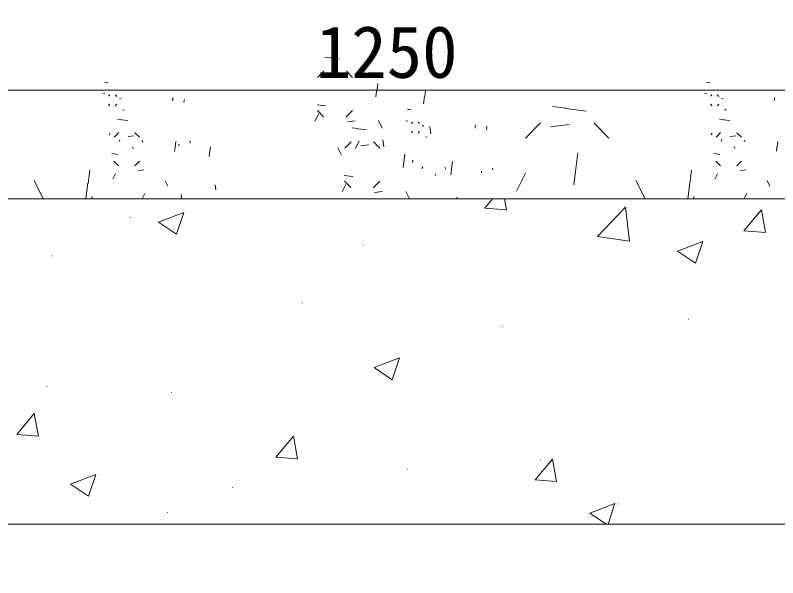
# Model space of a CAD drawing. Units: millimetres, scale not verified. Extents: x -840 to 840, y -594 to 594.
# Drawn here: x 43.3 to 212.2, y -34.6 to 90 of the extents above; entities that cross this region are included whole.
import ezdxf
from ezdxf.enums import TextEntityAlignment as Align

# ---------------------------------------------------------------- set-up
doc = ezdxf.new("R2010")
doc.units = ezdxf.units.MM
doc.header["$LTSCALE"] = 2
doc.layers.add('0-6_躯体', color=134, linetype='Continuous', lineweight=5)
doc.layers.add('0-D_寸法線', color=7, linetype='Continuous', lineweight=5)
doc.styles.add('ＭＳ ゴシック', font='')
doc.styles.get('ＭＳ ゴシック').set_extended_font_data('MS Gothic')

msp = doc.modelspace()

# ---------------------------------------------------------------- linework, layer by layer
at = {"layer": '0-6_躯体'}
for p, q in [((113.122, 80.55), (111.866, 80.707)), ((115.031, 80.274), (113.132, 80.511)), ((111.646, 77.616), (110.235, 76.204)), ((115.495, 76.955), (113.779, 76.741)), ((118.002, 76.195), (116.621, 77.577)), ((63.426, 75.092), (63.125, 75.13)), ((63.877, 75.027), (63.422, 75.084)), ((123.562, 74.856), (123.347, 73.137)), ((196.762, 75.099), (196.461, 75.136)), ((197.213, 75.034), (196.758, 75.09)), ((123.322, 73.144), (123.165, 71.888)), ((133.981, 72.019), (134.133, 73.235)), ((62.705, 72.605), (63.16, 72.548)), ((64.252, 72.349), (63.914, 72.011)), ((65.774, 72.009), (65.443, 72.34)), ((66.748, 71.514), (66.337, 71.463)), ((78.147, 71.32), (78.109, 71.019)), ((78.204, 71.728), (78.152, 71.316)), ((80.642, 70.642), (80.693, 71.054)), ((80.7, 71.05), (80.736, 71.341)), ((133.741, 70.322), (133.955, 72.041)), ((196.041, 72.611), (196.496, 72.555)), ((197.584, 72.349), (197.246, 72.011)), ((199.106, 72.009), (198.775, 72.34)), ((200.084, 71.531), (199.673, 71.479)), ((211.441, 71.318), (211.403, 71.017)), ((211.498, 71.726), (211.447, 71.315)), ((63.908, 70.253), (64.239, 69.922)), ((65.43, 69.912), (65.768, 70.251)), ((110.141, 70.162), (112.04, 69.925)), ((165.306, 69.392), (162.313, 69.766)), ((169.764, 68.747), (165.241, 69.312)), ((197.24, 70.253), (197.571, 69.922)), ((198.762, 69.912), (199.1, 70.251)), ((67.069, 68.977), (67.477, 69.027)), ((110.491, 68.171), (109.667, 66.522)), ((110.21, 68.863), (111.591, 67.482)), ((116.564, 67.442), (117.977, 68.855)), ((130.489, 69.074), (130.188, 69.112)), ((130.94, 69.009), (130.486, 69.066)), ((200.405, 68.993), (200.812, 69.044)), ((66.853, 66.838), (65.944, 66.952)), ((68.19, 66.645), (66.815, 66.816)), ((116.836, 66.362), (118.537, 66.575)), ((124.569, 64.969), (123.741, 66.624)), ((129.769, 66.587), (130.224, 66.53)), ((131.312, 66.324), (130.973, 65.986)), ((132.834, 65.984), (132.503, 66.315)), ((159.628, 66.127), (156.267, 62.765)), ((174.765, 62.745), (171.476, 66.034)), ((200.189, 66.845), (199.279, 66.959)), ((201.526, 66.651), (200.151, 66.823)), ((119.147, 64.885), (117.89, 65.042)), ((121.056, 64.61), (119.157, 64.847)), ((130.968, 64.228), (131.298, 63.897)), ((132.49, 63.887), (132.828, 64.226)), ((133.812, 65.506), (133.401, 65.454)), ((135.3, 63.701), (135.099, 65.311)), ((145.169, 65.293), (145.131, 64.992)), ((145.226, 65.702), (145.174, 65.29)), ((147.664, 64.616), (147.716, 65.027)), ((147.722, 65.024), (147.758, 65.315)), ((165.949, 65.757), (161.863, 65.246)), ((64.316, 63.836), (64.118, 63.441)), ((66.189, 63.981), (65.168, 62.96)), ((69.54, 63.247), (68.298, 63.091)), ((70.79, 62.953), (69.79, 63.953)), ((134.133, 62.968), (134.54, 63.019)), ((197.651, 63.859), (197.454, 63.464)), ((199.521, 63.981), (198.5, 62.96)), ((202.876, 63.263), (201.634, 63.108)), ((204.122, 62.953), (203.122, 63.953)), ((66.263, 61.997), (66.46, 62.392)), ((69.222, 60.853), (69.42, 60.457)), ((71.576, 61.894), (71.377, 62.291)), ((78.868, 61.995), (78.713, 60.751)), ((79.498, 61.424), (79.545, 61.047)), ((82.04, 61.739), (81.992, 62.124)), ((86.411, 59.954), (86.521, 60.834)), ((117.671, 61.951), (116.259, 60.54)), ((118.618, 60.493), (119.442, 62.142)), ((121.52, 61.291), (119.804, 61.076)), ((124.027, 60.531), (122.646, 61.912)), ((124.685, 62.39), (124.882, 60.814)), ((199.598, 62.02), (199.795, 62.415)), ((202.545, 60.877), (202.743, 60.48)), ((204.899, 61.918), (204.701, 62.314)), ((212.162, 61.994), (212.007, 60.749)), ((64.65, 59.325), (66.025, 59.154)), ((78.696, 60.768), (78.582, 59.859)), ((86.235, 58.713), (86.391, 59.957)), ((114.741, 60.623), (115.569, 58.968)), ((129.587, 59.192), (129.372, 57.473)), ((167.911, 59.466), (167.399, 55.372)), ((197.986, 59.332), (199.36, 59.16)), ((211.99, 60.767), (211.877, 59.857)), ((65.15, 57.647), (66.149, 56.647)), ((69.749, 56.617), (70.772, 57.64)), ((129.347, 57.48), (129.19, 56.223)), ((131.379, 57.835), (131.182, 57.44)), ((140.006, 56.355), (140.158, 57.57)), ((198.482, 57.647), (199.482, 56.647)), ((203.081, 56.617), (204.104, 57.64)), ((70.523, 55.581), (71.754, 55.735)), ((133.325, 55.995), (133.523, 56.39)), ((138.627, 55.893), (138.429, 56.29)), ((139.765, 54.658), (139.98, 56.377)), ((149.063, 55.739), (149.014, 56.124)), ((203.859, 55.597), (205.089, 55.751)), ((59.433, 52.735), (59.795, 55.629)), ((65.474, 54.858), (64.877, 53.664)), ((116.166, 54.498), (118.065, 54.26)), ((136.273, 54.852), (136.471, 54.455)), ((146.52, 55.425), (146.567, 55.047)), ((156.261, 54.966), (154.299, 51.039)), ((167.342, 55.413), (166.969, 52.42)), ((192.728, 52.734), (193.089, 55.628)), ((198.809, 54.881), (198.213, 53.688)), ((49.411, 49.441), (47.439, 53.383)), ((58.935, 49.291), (59.368, 52.762)), ((77.084, 52.116), (76.485, 53.314)), ((87.734, 51.27), (87.589, 52.435)), ((116.516, 52.507), (115.692, 50.858)), ((116.235, 53.199), (117.616, 51.818)), ((122.589, 51.777), (124.002, 53.191)), ((182.734, 49.464), (180.762, 53.407)), ((192.229, 49.291), (192.663, 52.761)), ((210.408, 52.139), (209.808, 53.338)), ((122.861, 50.698), (124.561, 50.91)), ((130.594, 49.305), (129.766, 50.96)), ((-629.664, 49.291), (378.336, 49.291)), ((60.317, 49.291), (60.25, 49.824)), ((64.313, 49.291), (64.333, 49.291)), ((64.313, 49.291), (64.333, 49.291)), ((64.313, 49.291), (64.333, 49.291)), ((66.279, 49.291), (66.299, 49.291)), ((66.279, 49.291), (66.299, 49.291)), ((70.814, 49.291), (70.834, 49.291)), ((70.814, 49.291), (70.834, 49.291)), ((71.356, 49.3), (71.952, 50.494)), ((80.058, 50.268), (80.18, 49.291)), ((100.013, 49.291), (100.033, 49.291)), ((110.687, 49.291), (110.707, 49.291)), ((110.687, 49.291), (110.707, 49.291)), ((119.707, 49.291), (119.727, 49.291)), ((141.168, 49.291), (141.123, 49.646)), ((147.303, 47.283), (148.987, 49.291)), ((147.303, 49.291), (147.323, 49.291)), ((150.561, 49.291), (150.581, 49.291)), ((150.561, 49.291), (150.581, 49.291)), ((152.084, 46.865), (151.637, 49.291)), ((167.481, 49.291), (167.501, 49.291)), ((167.481, 49.291), (167.501, 49.291)), ((175.102, 49.291), (175.122, 49.291)), ((190.434, 49.291), (190.454, 49.291)), ((190.434, 49.291), (190.454, 49.291)), ((193.614, 49.291), (193.545, 49.849)), ((201.215, 49.291), (201.235, 49.291)), ((201.215, 49.291), (201.235, 49.291)), ((204.691, 49.324), (205.288, 50.517)), ((172.219, 41.008), (178.45, 47.503)), ((179.334, 39.905), (178.45, 47.503)), ((75.009, 44.157), (80.61, 46.307)), ((78.988, 41.473), (80.61, 46.307)), ((147.303, 47.283), (152.084, 46.865)), ((204.684, 42.263), (208.54, 46.859)), ((209.465, 41.845), (208.54, 46.859)), ((68.761, 45.215), (68.781, 45.215)), ((75.009, 44.157), (78.988, 41.473)), ((161.52, 44.717), (161.54, 44.717)), ((101.657, 43.281), (101.677, 43.281)), ((181.24, 43.666), (181.26, 43.666)), ((204.684, 42.263), (209.465, 41.845)), ((172.219, 41.008), (179.334, 39.905)), ((71.358, 39.292), (71.378, 39.292)), ((120.445, 39.084), (120.465, 39.084)), ((189.979, 37.75), (195.581, 39.9)), ((193.959, 35.066), (195.581, 39.9)), ((189.979, 37.75), (193.959, 35.066)), ((51.331, 36.656), (51.351, 36.656)), ((134.585, 35.658), (134.605, 35.658)), ((78.894, 33.086), (78.914, 33.086)), ((64.226, 28.085), (64.246, 28.085)), ((87.931, 27.649), (87.951, 27.649)), ((106.932, 26.281), (106.952, 26.281)), ((149.638, 24.477), (149.658, 24.477)), ((181.461, 25.006), (181.481, 25.006)), ((192.344, 22.672), (192.364, 22.672)), ((200.955, 23.207), (200.975, 23.207)), ((151.162, 21.017), (151.182, 21.017)), ((131.135, 18.38), (131.155, 18.38)), ((160.547, 18.085), (160.567, 18.085)), ((211.793, 15.67), (211.813, 15.67)), ((122.761, 11.947), (128.363, 14.097)), ((126.741, 9.263), (128.363, 14.097)), ((119.472, 12.452), (119.492, 12.452)), ((122.761, 11.947), (126.741, 9.263)), ((80.611, 11.728), (80.631, 11.728)), ((50.312, 7.74), (50.332, 7.74)), ((165.138, 7.661), (165.158, 7.661)), ((77.921, 6.454), (77.941, 6.454)), ((43.641, -2.852), (47.498, 1.744)), ((48.423, -3.27), (47.498, 1.744)), ((210.939, 0.104), (210.959, 0.104)), ((118.483, -0.347), (118.503, -0.347)), ((43.641, -2.852), (48.423, -3.27)), ((101.022, -7.872), (104.879, -3.276)), ((105.804, -8.29), (104.879, -3.276)), ((199.983, -3.425), (200.003, -3.425)), ((160.415, -6.547), (160.435, -6.547)), ((71.828, -8.356), (71.848, -8.356)), ((101.022, -7.872), (105.804, -8.29)), ((158.403, -12.892), (162.26, -8.296)), ((163.185, -13.311), (162.26, -8.296)), ((159.574, -8.546), (159.594, -8.546)), ((55.544, -13.855), (61.145, -11.705)), ((59.523, -16.539), (61.145, -11.705)), ((130.117, -10.536), (130.137, -10.536)), ((48.648, -12.794), (48.668, -12.794)), ((110.089, -13.173), (110.109, -13.173)), ((158.403, -12.892), (163.185, -13.311)), ((55.544, -13.855), (59.523, -16.539)), ((91.353, -14.599), (91.373, -14.599)), ((118.499, -14.179), (118.519, -14.179)), ((134.059, -16.403), (134.079, -16.403)), ((170.514, -20.262), (176.115, -18.112)), ((174.573, -22.709), (176.115, -18.112)), ((176.765, -18.207), (176.785, -18.207)), ((59.565, -19.825), (59.585, -19.825)), ((76.948, -20.177), (76.968, -20.177)), ((170.514, -20.262), (174.142, -22.709)), ((64.211, -22.709), (64.231, -22.709)), ((64.211, -22.709), (64.231, -22.709)), ((73.649, -22.709), (73.669, -22.709)), ((104.084, -22.709), (104.104, -22.709)), ((104.084, -22.709), (104.104, -22.709)), ((107.383, -22.709), (107.403, -22.709)), ((107.383, -22.709), (107.403, -22.709)), ((141.117, -22.709), (141.137, -22.709)), ((141.117, -22.709), (141.137, -22.709)), ((141.117, -22.709), (141.137, -22.709)), ((143.958, -22.709), (143.978, -22.709)), ((143.958, -22.709), (143.978, -22.709)), ((174.851, -22.709), (174.871, -22.709)), ((183.831, -22.709), (183.851, -22.709)), ((183.831, -22.709), (183.851, -22.709)), ((208.585, -22.709), (208.605, -22.709)), ((208.585, -22.709), (208.605, -22.709))]:
    msp.add_line(p, q, dxfattribs=at)
at = {"layer": '0-6_躯体', "color": 7}
for p, q in [((-629.664, 49.291), (378.336, 49.291)), ((-557.664, -22.709), (378.336, -22.709))]:
    msp.add_line(p, q, dxfattribs=at)
at = {"layer": '0-6_躯体'}
for points in [[(378.336, 49.291), (-629.664, 49.291), (-629.664, 249.291), (-701.664, 249.291), (-701.664, 49.291), (-701.664, -22.709), (-701.664, -172.709)], [(-629.664, -172.709), (-629.664, -94.709), (-557.664, -94.709), (-557.664, -22.709), (378.336, -22.709)]]:
    msp.add_lwpolyline(points, dxfattribs=at)
at = {"layer": '0-D_寸法線'}
msp.add_line((368.158, 73.357), (-116.342, 73.357), dxfattribs=at)

# ---------------------------------------------------------------- texts
at = {"layer": '0-D_寸法線', "style": 'ＭＳ ゴシック'}
msp.add_text('1250', height=11.54, dxfattribs=at).set_placement((109.852, 72.639), align=Align.BOTTOM_LEFT)

doc.saveas('drawing.dxf')
